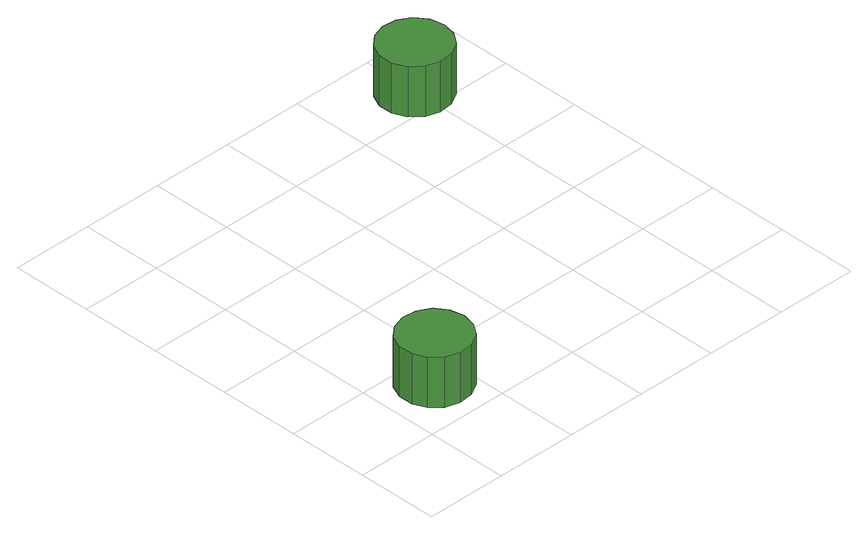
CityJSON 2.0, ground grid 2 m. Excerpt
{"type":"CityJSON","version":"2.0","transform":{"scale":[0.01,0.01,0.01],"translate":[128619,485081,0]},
"CityObjects":{
"tree1":{"type":"SolitaryVegetationObject","attributes":{"function":"something"},"geometry":[{"type":"MultiSurface","lod":"1","boundaries":[[[0,1,2,3,4,5,6,7,8,9,10,11,12,13,14]],[[15,16,17,18,19,20,21,22,23,24,25,26,27,28,29]],[[0,29,28,1]],[[1,28,27,2]],[[2,27,26,3]],[[3,26,25,4]],[[4,25,24,5]],[[5,24,23,6]],[[6,23,22,7]],[[7,22,21,8]],[[8,21,20,9]],[[9,20,19,10]],[[10,19,18,11]],[[11,18,17,12]],[[12,17,16,13]],[[13,16,15,14]],[[14,15,29,0]]]}]},
"tree2":{"type":"SolitaryVegetationObject","attributes":{"function":"something"},"geometry":[{"type":"MultiSurface","lod":"1","boundaries":[[[30,31,32,33,34,35,36,37,38,39,40,41,42,43,44]],[[45,46,47,48,49,50,51,52,53,54,55,56,57,58,59]],[[30,59,58,31]],[[31,58,57,32]],[[32,57,56,33]],[[33,56,55,34]],[[34,55,54,35]],[[35,54,53,36]],[[36,53,52,37]],[[37,52,51,38]],[[38,51,50,39]],[[39,50,49,40]],[[40,49,48,41]],[[41,48,47,42]],[[42,47,46,43]],[[43,46,45,44]],[[44,45,59,30]]]}]}
},
"vertices":[
[198,108,231],[190,142,231],[170,171,231],[139,188,231],[104,192,231],[70,181,231],[44,158,231],[30,125,231],[30,90,231],[44,58,231],[70,34,231],[104,23,231],[139,27,231],[170,44,231],[190,73,231],[190,73,104],[170,44,104],[139,27,104],[104,23,104],[70,34,104],[44,58,104],[30,90,104],[30,125,104],[44,158,104],[70,181,104],[104,192,104],[139,188,104],[170,171,104],[190,142,104],[198,108,104],
[883,860,216],[876,895,216],[855,924,216],[824,941,216],[789,945,216],[756,934,216],[729,910,216],[715,878,216],[715,843,216],[729,810,216],[756,787,216],[789,776,216],[824,780,216],[855,797,216],[876,826,216],[876,826,89],[855,797,89],[824,780,89],[789,776,89],[756,787,89],[729,810,89],[715,843,89],[715,878,89],[729,910,89],[756,934,89],[789,945,89],[824,941,89],[855,924,89],[876,895,89],[883,860,89]
]}
